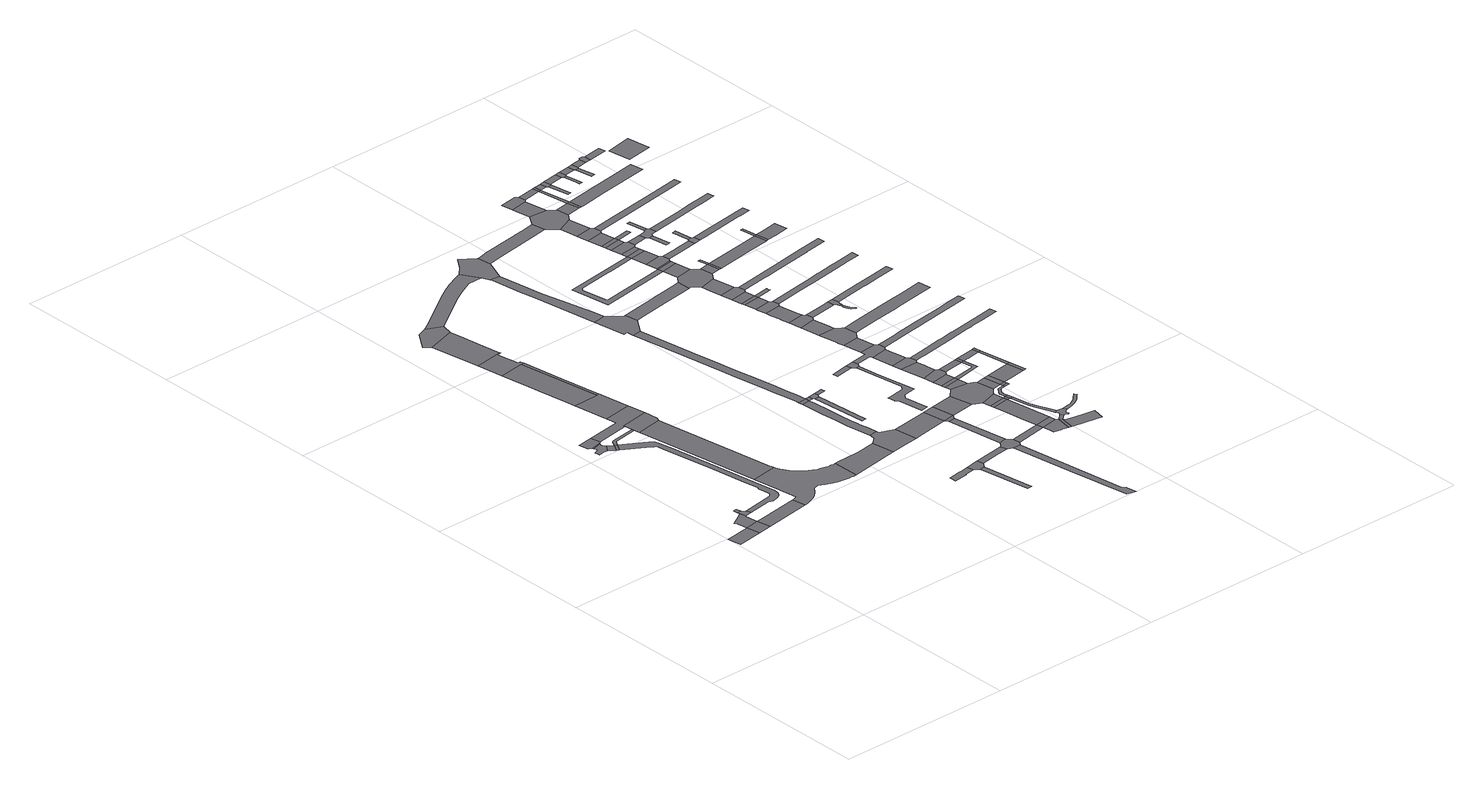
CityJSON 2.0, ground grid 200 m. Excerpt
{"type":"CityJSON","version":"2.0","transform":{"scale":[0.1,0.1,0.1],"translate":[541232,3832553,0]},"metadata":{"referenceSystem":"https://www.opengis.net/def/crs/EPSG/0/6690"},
"CityObjects":{
"road1":{"type":"Road","attributes":{"RoadStructureAttribute.sectionType":"1"},"geometry":[{"type":"MultiSurface","lod":"1","boundaries":[[[0,1,2,3]]]}]},
"road2":{"type":"Road","geometry":[{"type":"MultiSurface","lod":"1","boundaries":[[[4,0,3,5]]]}]},
"road3":{"type":"Road","attributes":{"RoadStructureAttribute.sectionType":"1"},"geometry":[{"type":"MultiSurface","lod":"1","boundaries":[[[6,7,8,9,10,11,0,4,12,13,14]]]}]},
"road4":{"type":"Road","geometry":[{"type":"MultiSurface","lod":"1","boundaries":[[[15,16,17,18]]]}]},
"road5":{"type":"Road","geometry":[{"type":"MultiSurface","lod":"1","boundaries":[[[19,20,21,18,17,6,14,22,23]]]}]},
"road6":{"type":"Road","attributes":{"RoadStructureAttribute.sectionType":"1"},"geometry":[{"type":"MultiSurface","lod":"1","boundaries":[[[24,25,4,5,26]]]}]},
"road7":{"type":"Road","geometry":[{"type":"MultiSurface","lod":"1","boundaries":[[[27,28,29,30,31,32,33,34,35,36,37,38,39,40,41,42]]]}]},
"road8":{"type":"Road","attributes":{"RoadStructureAttribute.sectionType":"1"},"geometry":[{"type":"MultiSurface","lod":"1","boundaries":[[[43,44,33,32]]]}]},
"road9":{"type":"Road","geometry":[{"type":"MultiSurface","lod":"1","boundaries":[[[45,46,47,48,44,43,49]]]}]},
"road10":{"type":"Road","attributes":{"RoadStructureAttribute.sectionType":"1"},"geometry":[{"type":"MultiSurface","lod":"1","boundaries":[[[42,41,50,51]]]}]},
"road11":{"type":"Road","geometry":[{"type":"MultiSurface","lod":"1","boundaries":[[[51,50,52,53]]]}]},
"road12":{"type":"Road","attributes":{"RoadStructureAttribute.sectionType":"1"},"geometry":[{"type":"MultiSurface","lod":"1","boundaries":[[[54,55,56,57,58,59,60,61,62,63,64,65,66,67,68,69,70,71,72,53,52,73,74,75,76,77,78,79,80,81,82,83,84,85,86,87,23,22]]]}]},
"road13":{"type":"Road","attributes":{"RoadStructureAttribute.sectionType":"1"},"geometry":[{"type":"MultiSurface","lod":"1","boundaries":[[[88,89,90,91,51,53,92,93,94,95]]]}]},
"road14":{"type":"Road","attributes":{"RoadStructureAttribute.sectionType":"1"},"geometry":[{"type":"MultiSurface","lod":"1","boundaries":[[[96,97,98,45,49,99,100,101]]]}]},
"road15":{"type":"Road","attributes":{"function":"3","RoadStructureAttribute.sectionType":"1"},"geometry":[{"type":"MultiSurface","lod":"1","boundaries":[[[102,103,104,105,106,107,108,109,110]]]}]},
"road16":{"type":"Road","geometry":[{"type":"MultiSurface","lod":"1","boundaries":[[[111,112,113,114,115,116,117,118,119,120,121,122,123,124,125,126,127,128,129,130,131,132,133,134,110,109,135,136,137,138,24,26,139,140,141,142,143,144,145,146,147,148,149,150,151,152,153,154,155,156,157]]]}]},
"road17":{"type":"Road","geometry":[{"type":"MultiSurface","lod":"1","boundaries":[[[158,101,100,99,88,95,108,107]]]}]},
"road18":{"type":"Road","geometry":[{"type":"MultiSurface","lod":"1","boundaries":[[[159,160,161,162,163,164,165,97,96]]]}]},
"road19":{"type":"Road","geometry":[{"type":"MultiSurface","lod":"1","boundaries":[[[166,167,168,169,170,171,172,173,165,164]]]}]},
"road20":{"type":"Road","geometry":[{"type":"MultiSurface","lod":"1","boundaries":[[[174,175,176,177,178,179,168,167,180,181]]]}]},
"road21":{"type":"Road","geometry":[{"type":"MultiSurface","lod":"1","boundaries":[[[182,181,180,183,162,161]]]}]},
"road22":{"type":"Road","geometry":[{"type":"MultiSurface","lod":"1","boundaries":[[[184,185,186,187,179,178]]]}]},
"road23":{"type":"Road","geometry":[{"type":"MultiSurface","lod":"1","boundaries":[[[188,189,190,187,186,191]]]}]},
"road24":{"type":"Road","attributes":{"function":"3","RoadStructureAttribute.sectionType":"1"},"geometry":[{"type":"MultiSurface","lod":"1","boundaries":[[[192,193,194,195,157,156,196,197]]]}]},
"road25":{"type":"Road","attributes":{"RoadStructureAttribute.sectionType":"1"},"geometry":[{"type":"MultiSurface","lod":"1","boundaries":[[[198,199,200,201,202,203,204,205]]]}]},
"road26":{"type":"Road","attributes":{"RoadStructureAttribute.sectionType":"1"},"geometry":[{"type":"MultiSurface","lod":"1","boundaries":[[[206,207,208,209]]]}]},
"road27":{"type":"Road","geometry":[{"type":"MultiSurface","lod":"1","boundaries":[[[210,198,205,209,208,211,212]]]}]},
"road28":{"type":"Road","geometry":[{"type":"MultiSurface","lod":"1","boundaries":[[[213,214,215,216,217,218,192,197,219,220,221]]]}]},
"road29":{"type":"Road","attributes":{"RoadStructureAttribute.sectionType":"1"},"geometry":[{"type":"MultiSurface","lod":"1","boundaries":[[[222,223,224,225,226,227,228,229,230,231,232,233,188,191,234,235,236,237,238,239,240]]]}]},
"road30":{"type":"Road","attributes":{"RoadStructureAttribute.sectionType":"1"},"geometry":[{"type":"MultiSurface","lod":"1","boundaries":[[[241,242,243,244,245,246,247,248,249,250,251,252,253,254,255,216,215]]]}]},
"road31":{"type":"Road","geometry":[{"type":"MultiSurface","lod":"1","boundaries":[[[256,257,250,249]]]}]},
"road32":{"type":"Road","attributes":{"RoadStructureAttribute.sectionType":"1"},"geometry":[{"type":"MultiSurface","lod":"1","boundaries":[[[258,259,260,261,262]]]}]},
"road33":{"type":"Road","attributes":{"RoadStructureAttribute.sectionType":"1"},"geometry":[{"type":"MultiSurface","lod":"1","boundaries":[[[263,210,212,264,265]]]}]},
"road34":{"type":"Road","attributes":{"RoadStructureAttribute.sectionType":"1"},"geometry":[{"type":"MultiSurface","lod":"1","boundaries":[[[266,256,249,267,268]]]}]},
"road35":{"type":"Road","geometry":[{"type":"MultiSurface","lod":"1","boundaries":[[[269,270,266,268,271,262,261,272,273,274,275,276]]]}]},
"road36":{"type":"Road","attributes":{"RoadStructureAttribute.sectionType":"1"},"geometry":[{"type":"MultiSurface","lod":"1","boundaries":[[[277,278,279,280,281,282,283,284,285,286,287,288,289,290,291,292,293,294,295,296,297,298,299,300,301,302,303,257,256]]]}]},
"road37":{"type":"Road","attributes":{"function":"3","RoadStructureAttribute.sectionType":"1"},"geometry":[{"type":"MultiSurface","lod":"1","boundaries":[[[304,305,221,220,306,307,308]]]}]},
"road38":{"type":"Road","geometry":[{"type":"MultiSurface","lod":"1","boundaries":[[[309,310,311,312,269,276]]]}]},
"road39":{"type":"Road","attributes":{"RoadStructureAttribute.sectionType":"1"},"geometry":[{"type":"MultiSurface","lod":"1","boundaries":[[[313,314,315,316,317,318,319,320]]]}]},
"road40":{"type":"Road","geometry":[{"type":"MultiSurface","lod":"1","boundaries":[[[321,322,323,263,265,313,320,324,325]]]}]},
"road41":{"type":"Road","geometry":[{"type":"MultiSurface","lod":"1","boundaries":[[[326,327,328,329,330,331,293,292,332,333]]]}]},
"road42":{"type":"Road","attributes":{"RoadStructureAttribute.sectionType":"1"},"geometry":[{"type":"MultiSurface","lod":"1","boundaries":[[[334,335,322,321]]]}]},
"road43":{"type":"Road","attributes":{"RoadStructureAttribute.sectionType":"1"},"geometry":[{"type":"MultiSurface","lod":"1","boundaries":[[[336,337,338,339,328,327,340,341,342,343,344,345]]]}]},
"road44":{"type":"Road","attributes":{"RoadStructureAttribute.sectionType":"1"},"geometry":[{"type":"MultiSurface","lod":"1","boundaries":[[[346,347,348,349,350,351,335,334]]]}]},
"road45":{"type":"Road","attributes":{"function":"3","RoadStructureAttribute.sectionType":"1"},"geometry":[{"type":"MultiSurface","lod":"1","boundaries":[[[352,304,308,349,353]]]}]},
"road46":{"type":"Road","geometry":[{"type":"MultiSurface","lod":"1","boundaries":[[[354,355,222,240,336,345,356,357]]]}]},
"road47":{"type":"Road","attributes":{"RoadStructureAttribute.sectionType":"1"},"geometry":[{"type":"MultiSurface","lod":"1","boundaries":[[[358,359,360,361,325,324,362]]]}]},
"road48":{"type":"Road","attributes":{"RoadStructureAttribute.sectionType":"1"},"geometry":[{"type":"MultiSurface","lod":"1","boundaries":[[[363,364,365,366,367,368,369,370,371,372,373,374,375,376,377]]]}]},
"road49":{"type":"Road","attributes":{"function":"3","RoadStructureAttribute.sectionType":"1"},"geometry":[{"type":"MultiSurface","lod":"1","boundaries":[[[378,352,353,379]]]}]},
"road50":{"type":"Road","geometry":[{"type":"MultiSurface","lod":"1","boundaries":[[[380,381,382,383]]]}]},
"road51":{"type":"Road","geometry":[{"type":"MultiSurface","lod":"1","boundaries":[[[384,380,383,377,376,385]]]}]},
"road52":{"type":"Road","geometry":[{"type":"MultiSurface","lod":"1","boundaries":[[[386,362,387,388,389,390,391,392]]]}]},
"road53":{"type":"Road","geometry":[{"type":"MultiSurface","lod":"1","boundaries":[[[393,394,358,362,386]]]}]},
"road54":{"type":"Road","attributes":{"RoadStructureAttribute.sectionType":"1"},"geometry":[{"type":"MultiSurface","lod":"1","boundaries":[[[395,396,397,398,399,333,332,400,401,402,403,404,405,406,407]]]}]},
"road55":{"type":"Road","attributes":{"RoadStructureAttribute.sectionType":"1"},"geometry":[{"type":"MultiSurface","lod":"1","boundaries":[[[408,409,410,411,412,358,394]]]}]},
"road56":{"type":"Road","attributes":{"RoadStructureAttribute.sectionType":"1"},"geometry":[{"type":"MultiSurface","lod":"1","boundaries":[[[392,391,413,414]]]}]},
"road57":{"type":"Road","geometry":[{"type":"MultiSurface","lod":"1","boundaries":[[[415,416,410,409]]]}]},
"road58":{"type":"Road","attributes":{"RoadStructureAttribute.sectionType":"1"},"geometry":[{"type":"MultiSurface","lod":"1","boundaries":[[[417,418,419,420,416,415]]]}]},
"road59":{"type":"Road","geometry":[{"type":"MultiSurface","lod":"1","boundaries":[[[421,378,379,418,417,422,423,424,425,426,427,428]]]}]},
"road60":{"type":"Road","attributes":{"RoadStructureAttribute.sectionType":"1"},"geometry":[{"type":"MultiSurface","lod":"1","boundaries":[[[429,430,392,414,431,432]]]}]},
"road61":{"type":"Road","attributes":{"RoadStructureAttribute.sectionType":"1"},"geometry":[{"type":"MultiSurface","lod":"1","boundaries":[[[433,434,435,421,428]]]}]},
"road62":{"type":"Road","geometry":[{"type":"MultiSurface","lod":"1","boundaries":[[[436,437,435,434]]]}]},
"road63":{"type":"Road","geometry":[{"type":"MultiSurface","lod":"1","boundaries":[[[438,439,440,441,442,443,444,445,446,447,448,449,450,451]]]}]},
"road64":{"type":"Road","attributes":{"RoadStructureAttribute.sectionType":"1"},"geometry":[{"type":"MultiSurface","lod":"1","boundaries":[[[452,453,437,436]]]}]},
"road65":{"type":"Road","attributes":{"RoadStructureAttribute.sectionType":"1"},"geometry":[{"type":"MultiSurface","lod":"1","boundaries":[[[454,415,409,455]]]}]},
"road66":{"type":"Road","geometry":[{"type":"MultiSurface","lod":"1","boundaries":[[[456,457,453,452,458,459]]]}]},
"road67":{"type":"Road","attributes":{"RoadStructureAttribute.sectionType":"1"},"geometry":[{"type":"MultiSurface","lod":"1","boundaries":[[[460,457,456,461,462,463,464]]]}]},
"road68":{"type":"Road","geometry":[{"type":"MultiSurface","lod":"1","boundaries":[[[465,466,467,384,385,468,469,470,471,472,473]]]}]},
"road69":{"type":"Road","attributes":{"RoadStructureAttribute.sectionType":"1"},"geometry":[{"type":"MultiSurface","lod":"1","boundaries":[[[474,475,455,476,477,478,479,480,481,482,483]]]}]},
"road70":{"type":"Road","geometry":[{"type":"MultiSurface","lod":"1","boundaries":[[[484,454,455,475]]]}]},
"road71":{"type":"Road","attributes":{"RoadStructureAttribute.sectionType":"1"},"geometry":[{"type":"MultiSurface","lod":"1","boundaries":[[[485,486,487,488,489,490,491,357,356,492,493,494,495]]]}]},
"road72":{"type":"Road","attributes":{"RoadStructureAttribute.sectionType":"1"},"geometry":[{"type":"MultiSurface","lod":"1","boundaries":[[[496,497,498,499,500,414,413,501,502,503,504]]]}]},
"road73":{"type":"Road","geometry":[{"type":"MultiSurface","lod":"1","boundaries":[[[483,482,505,506,429,432,507,508,509,510,511,512,513,514,515,516,517]]]}]},
"road74":{"type":"Road","geometry":[{"type":"MultiSurface","lod":"1","boundaries":[[[518,519,460,464,520,521]]]}]},
"road75":{"type":"Road","attributes":{"RoadStructureAttribute.sectionType":"1"},"geometry":[{"type":"MultiSurface","lod":"1","boundaries":[[[522,523,524,525,471,470,519,518]]]}]},
"road76":{"type":"Road","attributes":{"RoadStructureAttribute.sectionType":"1"},"geometry":[{"type":"MultiSurface","lod":"1","boundaries":[[[526,527,528,529,530,454,484,531,532,533,534]]]}]},
"road77":{"type":"Road","attributes":{"RoadStructureAttribute.sectionType":"1"},"geometry":[{"type":"MultiSurface","lod":"1","boundaries":[[[535,536,537,466,465]]]}]},
"road78":{"type":"Road","attributes":{"function":"3","RoadStructureAttribute.sectionType":"1"},"geometry":[{"type":"MultiSurface","lod":"1","boundaries":[[[538,425,424,539]]]}]},
"road79":{"type":"Road","geometry":[{"type":"MultiSurface","lod":"1","boundaries":[[[540,541,542,543,544,545,546,536,535,547,548,549]]]}]},
"road80":{"type":"Road","attributes":{"RoadStructureAttribute.sectionType":"1"},"geometry":[{"type":"MultiSurface","lod":"1","boundaries":[[[550,551,552,553,554,542,541]]]}]},
"road81":{"type":"Road","geometry":[{"type":"MultiSurface","lod":"1","boundaries":[[[555,526,534,556]]]}]},
"road82":{"type":"Road","attributes":{"RoadStructureAttribute.sectionType":"1"},"geometry":[{"type":"MultiSurface","lod":"1","boundaries":[[[557,539,526,555]]]}]},
"road83":{"type":"Road","geometry":[{"type":"MultiSurface","lod":"1","boundaries":[[[558,559,538,539,557]]]}]},
"road84":{"type":"Road","geometry":[{"type":"MultiSurface","lod":"1","boundaries":[[[560,561,562,552,551,563,564]]]}]},
"road85":{"type":"Road","attributes":{"RoadStructureAttribute.sectionType":"1"},"geometry":[{"type":"MultiSurface","lod":"1","boundaries":[[[565,566,567,568,569,436,434]]]}]},
"road86":{"type":"Road","attributes":{"RoadStructureAttribute.sectionType":"1"},"geometry":[{"type":"MultiSurface","lod":"1","boundaries":[[[570,459,458,571,567]]]}]},
"road87":{"type":"Road","attributes":{"RoadStructureAttribute.sectionType":"1"},"geometry":[{"type":"MultiSurface","lod":"1","boundaries":[[[572,573,574,575,576,577,578,562,561]]]}]},
"road88":{"type":"Road","attributes":{"RoadStructureAttribute.sectionType":"1"},"geometry":[{"type":"MultiSurface","lod":"1","boundaries":[[[579,580,581,582,583,584,585,586,587,588,589,590,591,592,593,594,517,516]]]}]},
"road89":{"type":"Road","geometry":[{"type":"MultiSurface","lod":"1","boundaries":[[[595,596,597,598,575,574,599,600]]]}]},
"road90":{"type":"Road","attributes":{"RoadStructureAttribute.sectionType":"1"},"geometry":[{"type":"MultiSurface","lod":"1","boundaries":[[[601,602,603,604,596,595]]]}]},
"road91":{"type":"Road","geometry":[{"type":"MultiSurface","lod":"1","boundaries":[[[605,606,604,603]]]}]},
"road92":{"type":"Road","attributes":{"RoadStructureAttribute.sectionType":"1"},"geometry":[{"type":"MultiSurface","lod":"1","boundaries":[[[607,608,609,606,605]]]}]},
"road93":{"type":"Road","geometry":[{"type":"MultiSurface","lod":"1","boundaries":[[[610,611,612,609,608,613,614,615]]]}]},
"road94":{"type":"Road","attributes":{"RoadStructureAttribute.sectionType":"1"},"geometry":[{"type":"MultiSurface","lod":"1","boundaries":[[[616,617,618,619,612,611]]]}]},
"road95":{"type":"Road","geometry":[{"type":"MultiSurface","lod":"1","boundaries":[[[620,570,567,566]]]}]},
"road96":{"type":"Road","geometry":[{"type":"MultiSurface","lod":"1","boundaries":[[[621,622,623,395,407,624,625,617,616,626,627]]]}]},
"road97":{"type":"Road","attributes":{"function":"3","RoadStructureAttribute.sectionType":"1"},"geometry":[{"type":"MultiSurface","lod":"1","boundaries":[[[628,629,558,557,630,631]]]}]},
"road98":{"type":"Road","attributes":{"RoadStructureAttribute.sectionType":"1"},"geometry":[{"type":"MultiSurface","lod":"1","boundaries":[[[632,441,623,622]]]}]},
"road99":{"type":"Road","geometry":[{"type":"MultiSurface","lod":"1","boundaries":[[[633,442,441,632]]]}]},
"road100":{"type":"Road","attributes":{"RoadStructureAttribute.sectionType":"1"},"geometry":[{"type":"MultiSurface","lod":"1","boundaries":[[[634,635,442,633]]]}]},
"road101":{"type":"Road","geometry":[{"type":"MultiSurface","lod":"1","boundaries":[[[636,637,638,639,635,634,640,641,642]]]}]},
"road102":{"type":"Road","attributes":{"RoadStructureAttribute.sectionType":"1"},"geometry":[{"type":"MultiSurface","lod":"1","boundaries":[[[643,451,639,638,637,636]]]}]},
"road103":{"type":"Road","geometry":[{"type":"MultiSurface","lod":"1","boundaries":[[[644,645,646,605,603]]]}]},
"road104":{"type":"Road","attributes":{"RoadStructureAttribute.sectionType":"1"},"geometry":[{"type":"MultiSurface","lod":"1","boundaries":[[[647,648,620,566,649,650,651,652]]]}]},
"road105":{"type":"Road","attributes":{"RoadStructureAttribute.sectionType":"1"},"geometry":[{"type":"MultiSurface","lod":"1","boundaries":[[[653,654,655,564,563,656,657,658]]]}]},
"road106":{"type":"Road","geometry":[{"type":"MultiSurface","lod":"1","boundaries":[[[659,438,451,643]]]}]},
"road107":{"type":"Road","attributes":{"RoadStructureAttribute.sectionType":"1"},"geometry":[{"type":"MultiSurface","lod":"1","boundaries":[[[660,661,438,659]]]}]},
"road108":{"type":"Road","geometry":[{"type":"MultiSurface","lod":"1","boundaries":[[[662,663,661,660,664,665]]]}]},
"road109":{"type":"Road","attributes":{"RoadStructureAttribute.sectionType":"1"},"geometry":[{"type":"MultiSurface","lod":"1","boundaries":[[[666,667,663,662]]]}]},
"road110":{"type":"Road","geometry":[{"type":"MultiSurface","lod":"1","boundaries":[[[668,669,667,666]]]}]},
"road111":{"type":"Road","geometry":[{"type":"MultiSurface","lod":"1","boundaries":[[[670,628,631,671]]]}]},
"road112":{"type":"Road","attributes":{"RoadStructureAttribute.sectionType":"1"},"geometry":[{"type":"MultiSurface","lod":"1","boundaries":[[[672,673,674,669,668]]]}]},
"road113":{"type":"Road","geometry":[{"type":"MultiSurface","lod":"1","boundaries":[[[675,676,677,674,673,678,679]]]}]},
"road114":{"type":"Road","attributes":{"RoadStructureAttribute.sectionType":"1"},"geometry":[{"type":"MultiSurface","lod":"1","boundaries":[[[680,681,652,628,670]]]}]},
"road115":{"type":"Road","attributes":{"RoadStructureAttribute.sectionType":"1"},"geometry":[{"type":"MultiSurface","lod":"1","boundaries":[[[682,683,676,675]]]}]},
"road116":{"type":"Road","attributes":{"RoadStructureAttribute.sectionType":"1"},"geometry":[{"type":"MultiSurface","lod":"1","boundaries":[[[684,627,626,685,686]]]}]},
"road117":{"type":"Road","geometry":[{"type":"MultiSurface","lod":"1","boundaries":[[[687,647,652,681]]]}]},
"road118":{"type":"Road","geometry":[{"type":"MultiSurface","lod":"1","boundaries":[[[688,485,495,683,682,689,690,691]]]}]},
"road119":{"type":"Road","geometry":[{"type":"MultiSurface","lod":"1","boundaries":[[[692,684,686,693]]]}]},
"road120":{"type":"Road","geometry":[{"type":"MultiSurface","lod":"1","boundaries":[[[694,653,658,695,696,697,698,699,700,701]]]}]},
"road121":{"type":"Road","attributes":{"RoadStructureAttribute.sectionType":"1"},"geometry":[{"type":"MultiSurface","lod":"1","boundaries":[[[702,703,704,688,691]]]}]},
"road122":{"type":"Road","geometry":[{"type":"MultiSurface","lod":"1","boundaries":[[[705,706,707,708,709,710,711,712,713,714,715,716,717,698,697]]]}]},
"road123":{"type":"Road","geometry":[{"type":"MultiSurface","lod":"1","boundaries":[[[718,719,684,692]]]}]},
"road124":{"type":"Road","geometry":[{"type":"MultiSurface","lod":"1","boundaries":[[[720,721,703,702,722,723]]]}]},
"road125":{"type":"Road","attributes":{"RoadStructureAttribute.sectionType":"1"},"geometry":[{"type":"MultiSurface","lod":"1","boundaries":[[[724,665,664,725]]]}]},
"road126":{"type":"Road","attributes":{"RoadStructureAttribute.sectionType":"1"},"geometry":[{"type":"MultiSurface","lod":"1","boundaries":[[[726,727,728,729,668,666]]]}]},
"road127":{"type":"Road","attributes":{"RoadStructureAttribute.sectionType":"1"},"geometry":[{"type":"MultiSurface","lod":"1","boundaries":[[[730,731,732,733,734,735,736,737,738,521,520,739,740,741,742,743,744,745,746,747,748]]]}]},
"road128":{"type":"Road","attributes":{"RoadStructureAttribute.sectionType":"1"},"geometry":[{"type":"MultiSurface","lod":"1","boundaries":[[[749,750,751,642,641,752,753]]]}]},
"road129":{"type":"Road","attributes":{"RoadStructureAttribute.sectionType":"1"},"geometry":[{"type":"MultiSurface","lod":"1","boundaries":[[[754,755,756,757,758,759,760,761,473,472,762,763,764,765,766,767,768,769]]]}]},
"road130":{"type":"Road","attributes":{"RoadStructureAttribute.sectionType":"1"},"geometry":[{"type":"MultiSurface","lod":"1","boundaries":[[[770,771,772,773,774]]]}]},
"road131":{"type":"Road","attributes":{"RoadStructureAttribute.sectionType":"1"},"geometry":[{"type":"MultiSurface","lod":"1","boundaries":[[[775,776,777,778,779,549,548,780,781,782,783,784,785]]]}]},
"road132":{"type":"Road","geometry":[{"type":"MultiSurface","lod":"1","boundaries":[[[786,787,724,725,774,773,788,789,790,791]]]}]},
"road133":{"type":"Road","attributes":{"RoadStructureAttribute.sectionType":"1"},"geometry":[{"type":"MultiSurface","lod":"1","boundaries":[[[792,793,690,689,794]]]}]},
"road134":{"type":"Road","attributes":{"RoadStructureAttribute.sectionType":"1"},"geometry":[{"type":"MultiSurface","lod":"1","boundaries":[[[795,723,722,796]]]}]},
"road135":{"type":"Road","geometry":[{"type":"MultiSurface","lod":"1","boundaries":[[[797,798,786,791]]]}]},
"road136":{"type":"Road","geometry":[{"type":"MultiSurface","lod":"1","boundaries":[[[799,792,794,800]]]}]},
"road137":{"type":"Road","attributes":{"RoadStructureAttribute.sectionType":"1"},"geometry":[{"type":"MultiSurface","lod":"1","boundaries":[[[801,802,803,804,805,806,807,808,809,600,599,810,811,812,813,814]]]}]},
"road138":{"type":"Road","geometry":[{"type":"MultiSurface","lod":"1","boundaries":[[[815,816,749,753,817,818]]]}]},
"road139":{"type":"Road","attributes":{"RoadStructureAttribute.sectionType":"1"},"geometry":[{"type":"MultiSurface","lod":"1","boundaries":[[[819,796,792,799]]]}]},
"road140":{"type":"Road","geometry":[{"type":"MultiSurface","lod":"1","boundaries":[[[820,821,816,815]]]}]},
"road141":{"type":"Road","attributes":{"RoadStructureAttribute.sectionType":"1"},"geometry":[{"type":"MultiSurface","lod":"1","boundaries":[[[822,823,692,693,824,825]]]}]},
"road142":{"type":"Road","attributes":{"RoadStructureAttribute.sectionType":"1"},"geometry":[{"type":"MultiSurface","lod":"1","boundaries":[[[826,827,828,829,615,614,830,831,832,833,834,835,836,837,838,839,840,841]]]}]},
"road143":{"type":"Road","geometry":[{"type":"MultiSurface","lod":"1","boundaries":[[[842,795,796,819]]]}]},
"road144":{"type":"Road","attributes":{"RoadStructureAttribute.sectionType":"1"},"geometry":[{"type":"MultiSurface","lod":"1","boundaries":[[[843,842,819,844,845]]]}]},
"road145":{"type":"Road","attributes":{"RoadStructureAttribute.sectionType":"1"},"geometry":[{"type":"MultiSurface","lod":"1","boundaries":[[[846,847,848,849,850,694,701,851,852,853,854,855]]]}]},
"road146":{"type":"Road","attributes":{"RoadStructureAttribute.sectionType":"1"},"geometry":[{"type":"MultiSurface","lod":"1","boundaries":[[[856,857,858,859,860]]]}]},
"road147":{"type":"Road","geometry":[{"type":"MultiSurface","lod":"1","boundaries":[[[861,843,845,862,860,859,863]]]}]},
"road148":{"type":"Road","attributes":{"RoadStructureAttribute.sectionType":"1"},"geometry":[{"type":"MultiSurface","lod":"1","boundaries":[[[864,861,863,865]]]}]},
"road149":{"type":"Road","attributes":{"RoadStructureAttribute.sectionType":"1"},"geometry":[{"type":"MultiSurface","lod":"1","boundaries":[[[866,867,868,869,679,678,870,871,872]]]}]},
"road150":{"type":"Road","geometry":[{"type":"MultiSurface","lod":"1","boundaries":[[[873,822,825,874]]]}]},
"road151":{"type":"Road","geometry":[{"type":"MultiSurface","lod":"1","boundaries":[[[875,876,877,878,879,880,881]]]}]},
"road152":{"type":"Road","attributes":{"RoadStructureAttribute.sectionType":"1"},"geometry":[{"type":"MultiSurface","lod":"1","boundaries":[[[882,883,884,885,790,789,886,887,888,889,890]]]}]},
"road153":{"type":"Road","geometry":[{"type":"MultiSurface","lod":"1","boundaries":[[[891,892,893,822,873]]]}]},
"road154":{"type":"Road","geometry":[{"type":"MultiSurface","lod":"1","boundaries":[[[894,864,865,895,881,880,896,897]]]}]},
"road155":{"type":"Road","attributes":{"RoadStructureAttribute.sectionType":"1"},"geometry":[{"type":"MultiSurface","lod":"1","boundaries":[[[898,899,900,901,902,818,817,903,904,905,906]]]}]},
"road156":{"type":"Road","attributes":{"RoadStructureAttribute.sectionType":"1"},"geometry":[{"type":"MultiSurface","lod":"1","boundaries":[[[907,908,799,800,909,910,911,912]]]}]},
"road157":{"type":"Road","attributes":{"RoadStructureAttribute.sectionType":"1"},"geometry":[{"type":"MultiSurface","lod":"1","boundaries":[[[913,894,897,914]]]}]},
"road158":{"type":"Road","attributes":{"RoadStructureAttribute.sectionType":"1"},"geometry":[{"type":"MultiSurface","lod":"1","boundaries":[[[915,916,917,873,874,918,919]]]}]},
"road159":{"type":"Road","geometry":[{"type":"MultiSurface","lod":"1","boundaries":[[[920,921,922,923,924]]]}]},
"road160":{"type":"Road","geometry":[{"type":"MultiSurface","lod":"1","boundaries":[[[925,913,914,926,924,923,927]]]}]},
"road161":{"type":"Road","attributes":{"RoadStructureAttribute.sectionType":"1"},"geometry":[{"type":"MultiSurface","lod":"1","boundaries":[[[928,929,925,927,930,931,932]]]}]},
"road162":{"type":"Road","geometry":[{"type":"MultiSurface","lod":"1","boundaries":[[[933,934,928,932,935,936]]]}]},
"road163":{"type":"Road","attributes":{"RoadStructureAttribute.sectionType":"1"},"geometry":[{"type":"MultiSurface","lod":"1","boundaries":[[[937,938,936,935,939]]]}]},
"road164":{"type":"Road","attributes":{"RoadStructureAttribute.sectionType":"1"},"geometry":[{"type":"MultiSurface","lod":"1","boundaries":[[[940,941,942,943]]]}]}
},
"vertices":[
[301,2030,0],[10,1985,0],[34,1828,0],[325,1872,0],
[457,2054,0],[481,1896,0],
[434,2273,0],[418,2271,0],[261,2177,0],[272,2172,0],[278,2161,0],[283,2152,0],[436,2201,0],[437,2206,0],[444,2212,0],
[463,2370,0],[421,2363,0],[429,2309,0],[471,2316,0],
[498,2284,0],[486,2292,0],[476,2304,0],[531,2226,0],[513,2284,0],
[997,2138,0],[583,2074,0],[1021,1979,0],
[331,4153,0],[327,4159,0],[322,4170,0],[319,4186,0],[318,4201,0],[322,4213,0],[219,4179,0],[225,4155,0],[220,4140,0],[214,4131,0],[203,4124,0],[170,4116,0],[179,4056,0],[249,4066,0],[283,4062,0],[344,4141,0],
[332,4227,0],[213,4194,0],
[332,4355,0],[155,4328,0],[172,4215,0],[202,4203,0],[349,4241,0],
[358,4016,0],[410,4101,0],
[384,4001,0],[435,4085,0],
[791,2268,0],[843,2253,0],[874,2253,0],[908,2264,0],[943,2285,0],[968,2311,0],[982,2341,0],[989,2369,0],[989,2394,0],[964,2559,0],[881,3106,0],[789,3698,0],[775,3784,0],[763,3846,0],[757,3867,0],[750,3881,0],[743,3892,0],[734,3903,0],[707,3920,0],[661,3832,0],[683,3818,0],[697,3807,0],[708,3790,0],[712,3775,0],[719,3730,0],[817,3096,0],[881,2673,0],[901,2545,0],[891,2520,0],[907,2399,0],[907,2381,0],[900,2363,0],[885,2347,0],[870,2341,0],
[749,4215,0],[484,4176,0],[463,4171,0],[446,4160,0],[468,4139,0],[475,4143,0],[490,4147,0],[753,4185,0],
[1028,4584,0],[700,4534,0],[718,4413,0],[736,4300,0],[732,4326,0],[1059,4375,0],
[1280,2745,0],[1276,2758,0],[1271,2782,0],[1265,2814,0],[1065,4127,0],[1059,4168,0],[763,4122,0],[985,2689,0],[1283,2734,0],
[1761,2386,0],[1733,2386,0],[1697,2389,0],[1672,2393,0],[1629,2402,0],[1608,2408,0],[1578,2418,0],[1555,2427,0],[1531,2439,0],[1513,2448,0],[1499,2456,0],[1465,2478,0],[1445,2494,0],[1421,2514,0],[1411,2522,0],[1387,2548,0],[1354,2589,0],[1346,2600,0],[1337,2614,0],[1327,2631,0],[1320,2642,0],[1312,2657,0],[1304,2675,0],[1295,2697,0],[987,2673,0],[1033,2366,0],[1061,2154,0],[1020,2141,0],[1060,1985,0],[1141,2014,0],[1174,2032,0],[1209,2056,0],[1242,2087,0],[1268,2115,0],[1301,2158,0],[1370,2183,0],[1437,2147,0],[1489,2128,0],[1514,2119,0],[1561,2105,0],[1579,2100,0],[1698,2081,0],[1722,2080,0],[1744,2079,0],[1765,2080,0],[1788,2084,0],[1785,2387,0],
[1082,4222,0],
[975,4930,0],[977,4930,0],[973,4950,0],[941,4945,0],[943,4935,0],[938,4934,0],[640,4927,0],
[819,5717,0],[793,5885,0],[501,5840,0],[522,5702,0],[528,5663,0],[552,5506,0],[570,5388,0],[622,5047,0],
[821,5931,0],[786,5926,0],[746,6181,0],[789,6186,0],[787,6196,0],[454,6145,0],[796,5882,0],[827,5887,0],
[900,5425,0],[868,5420,0],
[755,6408,0],[707,6724,0],[693,6816,0],[366,6717,0],
[547,7031,0],[434,6982,0],[298,6779,0],[726,6951,0],
[2317,2428,0],[2103,2395,0],[1918,2391,0],[1846,2389,0],[1912,2102,0],[2356,2169,0],
[2692,1462,0],[2598,1447,0],[2578,1445,0],[2430,1416,0],[2429,1338,0],[2591,1360,0],[2594,1370,0],[2704,1386,0],
[2857,755,0],[2917,763,0],[2819,1355,0],[2764,1344,0],
[2849,1486,0],[2844,1390,0],[2861,1410,0],
[2510,2550,0],[2508,2555,0],[2504,2582,0],[2406,2566,0],[2405,2548,0],[2397,2495,0],[2509,2192,0],[2703,2221,0],[2664,2482,0],
[1517,7602,0],[1447,7574,0],[1306,7509,0],[1214,7460,0],[1130,7410,0],[1054,7363,0],[943,7289,0],[834,7214,0],[667,7103,0],[619,7072,0],[592,7055,0],[573,7045,0],[920,7079,0],[1166,7245,0],[1218,7275,0],[1301,7323,0],[1452,7399,0],[1458,7399,0],[1628,7404,0],
[2488,2679,0],[2470,2796,0],[2467,2818,0],[2463,2849,0],[2457,2916,0],[2446,3038,0],[2434,3202,0],[2420,3387,0],[2415,3464,0],[2316,3456,0],[2320,3415,0],[2337,3195,0],[2352,3002,0],[2365,2842,0],[2373,2792,0],
[2412,3519,0],[2312,3505,0],
[2533,2823,0],[2589,2832,0],[2546,3357,0],[2538,3456,0],[2485,3455,0],
[3202,1541,0],[3068,1447,0],[3230,1469,0],
[2460,3525,0],[2457,3471,0],[2467,3471,0],
[2552,3538,0],[2516,3533,0],[2476,3468,0],[2538,3459,0],[2540,3472,0],[2542,3476,0],[2550,3487,0],[2559,3493,0],
[2412,3524,0],[2410,3550,0],[2407,3574,0],[2396,3644,0],[2380,3743,0],[2367,3835,0],[2351,3934,0],[2333,4056,0],[2313,4183,0],[2293,4311,0],[2269,4467,0],[2235,4660,0],[2192,4942,0],[2093,5583,0],[2091,5582,0],[2090,5587,0],[1990,5572,0],[2053,5166,0],[2080,4999,0],[2089,4941,0],[2165,4463,0],[2189,4301,0],[2245,3942,0],[2265,3807,0],[2281,3710,0],[2302,3585,0],[2310,3538,0],
[3095,2545,0],[3076,2542,0],[2812,2238,0],[3034,2271,0],[3134,2286,0],
[2572,3498,0],[2579,3499,0],[2657,3511,0],[2651,3554,0],
[3290,1439,0],[3395,741,0],[3507,24,0],[3612,6,0],[3591,130,0],[3558,157,0],[3451,896,0],[3375,1438,0],
[3344,1625,0],[3256,1601,0],[3222,1549,0],[3405,1483,0],[3394,1568,0],
[2182,5912,0],[2022,6039,0],[1877,6017,0],[1887,5951,0],[1935,5647,0],[1978,5653,0],[2216,5765,0],[2193,5914,0],
[3242,2256,0],[3165,2245,0],
[1674,7320,0],[1681,7292,0],[1733,6937,0],[1762,6755,0],[1998,6179,0],[1981,6263,0],[1914,6555,0],[1866,6772,0],[1837,6953,0],[1785,7307,0],
[3242,2261,0],[3247,2274,0],[3270,2306,0],[3189,2294,0],[3134,2285,0],[3162,2263,0],
[3231,2566,0],[3270,2307,0],
[1704,7832,0],[1609,7694,0],[1878,7546,0],[1859,7707,0],
[3758,1622,0],[3719,1616,0],[3679,1611,0],[3679,1613,0],[3770,1541,0],
[3272,3064,0],[3240,3018,0],[3028,2986,0],[3024,2989,0],[3037,2901,0],[3031,2900,0],[3071,2860,0],[3109,2589,0],[3190,2600,0],[3150,2874,0],[3188,2928,0],[3331,2948,0],[3263,3387,0],[3225,3635,0],[3189,3630,0],
[3502,2606,0],[3551,2350,0],
[3136,3727,0],[2935,3695,0],[2943,3634,0],[3146,3665,0],
[3238,3743,0],[3248,3681,0],
[3967,1578,0],[3783,1459,0],[3789,1409,0],[3886,1391,0],[3891,1390,0],[3956,1377,0],[3990,1556,0],
[3960,1625,0],[3955,1653,0],
[3007,6041,0],[2977,6037,0],[2975,6037,0],[2610,5979,0],[2591,5976,0],[2323,5781,0],[2484,5805,0],[2682,5836,0],[2909,5870,0],[2922,5872,0],[2981,5881,0],[2987,5883,0],[3009,5886,0],
[3916,1912,0],[3874,2186,0],[3676,2156,0],[3693,2045,0],[3734,1779,0],
[3994,1370,0],[4016,1532,0],
[3867,2227,0],[3670,2197,0],
[3847,2355,0],[3655,2291,0],[3656,2290,0],[3657,2282,0],
[3592,2697,0],[3869,2381,0],[3886,2403,0],[3910,2431,0],[3882,2630,0],[3849,2650,0],[3826,2665,0],[3798,2681,0],
[4054,1614,0],[4034,1594,0],[4074,1582,0],[4084,1590,0],
[3794,2709,0],[3780,2802,0],[3582,2768,0],
[3774,2844,0],[3576,2814,0],
[2972,6755,0],[2137,6634,0],[2207,6180,0],[3040,6304,0],[3031,6364,0],[2277,6252,0],[2259,6264,0],[2209,6561,0],[2229,6587,0],[2579,6637,0],[2619,6643,0],[2659,6649,0],[2699,6655,0],[2981,6696,0],
[3758,2953,0],[3559,2923,0],
[3902,2243,0],[3913,2180,0],
[3737,3089,0],[3542,3035,0],[3783,2986,0],[3770,3064,0],
[3498,3320,0],[3727,3153,0],[3722,3193,0],[3715,3234,0],[3703,3319,0],
[3620,3854,0],[3422,3824,0],[3430,3773,0],[3439,3710,0],[3440,3701,0],[3444,3678,0],[3642,3713,0],[3665,3748,0],[3654,3827,0],
[3985,1971,0],[3946,2186,0],[3918,2160,0],[3929,2098,0],[3958,1956,0],[3973,1901,0],[4004,1814,0],[4027,1754,0],[4056,1684,0],[4093,1700,0],
[3934,2249,0],
[2705,7846,0],[2549,7821,0],[2531,7819,0],[2070,7749,0],[2016,7740,0],[1938,7725,0],[1862,7707,0],[1964,7566,0],[2113,7592,0],[2558,7661,0],[2728,7687,0],
[4282,1464,0],[4266,1466,0],[4142,1490,0],[4040,1509,0],[4021,1527,0],[4013,1367,0],[4264,1320,0],[4337,1306,0],[4363,1449,0],
[4071,1650,0],[4073,1640,0],[4099,1592,0],[4116,1590,0],[4137,1572,0],[4149,1587,0],[4138,1603,0],[4135,1609,0],[4137,1621,0],[4163,1643,0],[4173,1648,0],[4191,1653,0],[4165,1693,0],
[3681,3456,0],[3482,3426,0],[3724,3351,0],[3712,3429,0],
[3675,3497,0],[3671,3527,0],[3661,3592,0],[3656,3625,0],
[4024,2413,0],[3947,2398,0],[3890,2317,0],[3892,2304,0],[3898,2272,0],[3927,2288,0],[3922,2321,0],[3964,2380,0],[4027,2388,0],
[3588,4067,0],[3390,4037,0],[3413,3885,0],
[3987,2647,0],[4018,2449,0],
[3605,4307,0],[3544,4352,0],[3342,4346,0],[3346,4322,0],[3359,4240,0],[3376,4131,0],[3379,4110,0],[3628,4122,0],[3647,4147,0],[3624,4292,0],
[3528,4455,0],[3504,4614,0],[3308,4574,0],[3331,4422,0],[3339,4365,0],
[4090,2423,0],[4089,2397,0],
[4081,2458,0],
[4051,2657,0],[4026,2653,0],
[3512,4729,0],[3482,4757,0],[3285,4727,0],[3527,4651,0],[3514,4729,0],
[4089,2854,0],[4064,3030,0],[4026,3024,0],[4043,2896,0],[4033,2881,0],
[4015,3101,0],[3882,3002,0],
[3473,4813,0],[3450,4955,0],[3436,5039,0],[3239,5015,0],[3249,4953,0],[3267,4845,0],[3269,4828,0],
[4231,1661,0],[4255,1666,0],[4290,1679,0],[4315,1689,0],[4348,1705,0],[4378,1728,0],[4402,1750,0],[4422,1773,0],[4439,1791,0],[4452,1798,0],[4431,1826,0],[4377,1776,0],[4362,1762,0],[4327,1737,0],[4275,1709,0],[4245,1701,0],
[3416,5171,0],[3220,5141,0],[3223,5123,0],[3223,5120,0],[3461,5073,0],[3449,5151,0],
[3409,5219,0],[3398,5287,0],[3396,5304,0],[3200,5274,0],
[3389,5348,0],[3193,5318,0],
[3381,5403,0],[3371,5467,0],[3175,5436,0],
[3384,5580,0],[3350,5605,0],[3153,5574,0],[3395,5498,0],[3396,5499,0],[3386,5579,0],
[3310,5868,0],[3117,5813,0],[3131,5716,0],[3132,5714,0],
[4046,3106,0],
[3294,6132,0],[3266,6152,0],[3068,6121,0],[3030,5890,0],[3113,5835,0],[3369,5947,0],[3347,6095,0],
[4343,2702,0],[4262,2689,0],[4212,2479,0],[4370,2503,0],
[3237,6335,0],
[3228,6394,0],
[3226,6409,0],[3029,6379,0],
[3205,6546,0],[3149,6538,0],[3147,6538,0],[3008,6517,0],[3249,6442,0],[3250,6443,0],[3236,6522,0],
[3177,6727,0],
[3580,5332,0],[3576,5354,0],[3573,5376,0],
[4271,3141,0],[4253,3138,0],[4121,3038,0],[4128,3040,0],[4272,3061,0],[4283,3063,0],
[3839,4778,0],[3772,4768,0],[3697,4757,0],[3596,4661,0],[3784,4689,0],[3851,4699,0],
[3168,6786,0],
[3158,6850,0],[2962,6819,0],
[3138,6983,0],[2941,6953,0],[3186,6878,0],[3173,6958,0],
[3128,7053,0],[2931,7023,0],
[3120,7100,0],[2923,7070,0],
[4378,2707,0],[4408,2509,0],
[3118,7116,0],[3094,7269,0],[2897,7238,0],
[3073,7406,0],[2876,7375,0],[2885,7320,0],[3117,7303,0],[3105,7381,0],
[4368,2772,0],[4318,3068,0],
[3033,7667,0],[2844,7586,0],
[3454,6111,0],[3438,5958,0],[3476,5963,0],
[4306,3146,0],
[2785,7973,0],[3094,7749,0],[3072,7898,0],[2990,7955,0],
[3481,6115,0],[3503,5967,0],
[3909,4789,0],[3871,4686,0],[3880,4672,0],[3886,4655,0],[3912,4659,0],[3912,4678,0],[3917,4692,0],[3921,4709,0],
[2950,8219,0],[2752,8188,0],[2759,8141,0],
[3889,4641,0],[3893,4591,0],[3898,4572,0],[3907,4554,0],[3924,4529,0],[3963,4498,0],[3973,4499,0],[3971,4516,0],[3976,4521,0],[3938,4568,0],[3926,4589,0],[3915,4629,0],[3913,4643,0],
[3464,6230,0],[3437,6226,0],
[2929,8351,0],[2731,8321,0],[2974,8250,0],[2962,8330,0],
[3339,6983,0],[3351,6904,0],
[3316,7085,0],[3317,7086,0],[3312,7109,0],[3306,7133,0],
[4932,3616,0],[4806,3596,0],[4435,3540,0],[4395,3534,0],[4360,3528,0],[4351,3527,0],[4195,3503,0],[4156,3498,0],[3874,3454,0],[3786,3360,0],[3793,3361,0],[3851,3370,0],[4312,3441,0],[4361,3448,0],[4503,3470,0],[4562,3479,0],[4591,3483,0],[4710,3502,0],[4946,3538,0],
[3629,6581,0],[3439,6552,0],[3429,6551,0],[3441,6472,0],[3641,6502,0],
[4873,4009,0],[4720,3986,0],[4566,3962,0],[4356,3931,0],[4193,3907,0],[3933,3869,0],[3915,3866,0],[3763,3843,0],[3889,3782,0],[4106,3814,0],[4173,3824,0],[4199,3828,0],[4280,3840,0],[4357,3852,0],[4632,3894,0],[4885,3932,0],
[3415,6669,0],[3440,6673,0],[3464,6677,0],[3432,6888,0],[3383,6880,0],
[4761,4467,0],[4491,4424,0],[4351,4403,0],[4196,4380,0],[3783,4317,0],[3689,4154,0],[3949,4194,0],[4259,4240,0],[4353,4254,0],[4668,4301,0],[4783,4319,0],
[3442,7025,0],[3424,6996,0],[3447,6918,0],[3513,6928,0],[3501,7008,0],[3478,7024,0],
[3237,7923,0],[3233,7922,0],[3259,7774,0],
[3172,8361,0],[3181,8281,0],
[3448,7242,0],[3408,7234,0],
[3269,7927,0],[3292,7779,0],
[4665,5337,0],[4430,5301,0],[4343,5288,0],[4167,5261,0],[4126,5255,0],[4050,5243,0],[3922,5223,0],[3850,5212,0],[3688,5187,0],[3766,5119,0],[4048,5162,0],[4343,5207,0],[4518,5234,0],[4677,5258,0],
[3687,6609,0],[3645,6603,0],[3721,6515,0],[3709,6593,0],
[3215,8286,0],
[3659,6809,0],[3616,6803,0],
[4175,6219,0],[3978,6190,0],[3941,6033,0],[4197,6071,0],
[4601,5762,0],[4338,5722,0],[4089,5683,0],[4002,5670,0],[3666,5540,0],[3672,5540,0],[3707,5546,0],[3764,5554,0],[3797,5559,0],[3934,5580,0],[4114,5607,0],[4288,5633,0],[4327,5639,0],[4339,5641,0],[4342,5641,0],[4612,5682,0],
[3203,8366,0],
[3285,8378,0],[3218,8287,0],[3297,8299,0],
[4735,4912,0],[4499,4877,0],[4495,4876,0],[4347,4854,0],[4132,4822,0],[3946,4713,0],[4293,4764,0],[4348,4773,0],[4518,4799,0],[4748,4834,0],
[3360,8048,0],[3380,8051,0],[3400,8054,0],[3359,8299,0],[3318,8283,0],
[3345,8388,0],[3308,8290,0],[3357,8308,0],
[3522,8415,0],[3534,8335,0],
[4327,7565,0],[4320,7564,0],[3883,7498,0],[3439,7431,0],[3469,7356,0],[4321,7485,0],[4339,7487,0],
[4204,6224,0],[4227,6076,0],
[3576,8161,0],[3582,8125,0],[3602,8128,0],[3621,8131,0],[3616,8162,0],[3587,8325,0],[3550,8318,0],
[4388,7144,0],[4324,7134,0],[4123,7103,0],[3920,7072,0],[3786,6970,0],[4135,7024,0],[4204,7035,0],[4325,7053,0],[4399,7065,0],
[4178,6399,0],[4163,6397,0],[4149,6395,0],
[3583,8424,0],[3548,8319,0],[3587,8328,0],[3595,8344,0],
[4456,6706,0],[4329,6687,0],[4301,6683,0],[4299,6682,0],[3924,6626,0],[3777,6523,0],[4313,6604,0],[4330,6606,0],[4470,6627,0],
[4207,8069,0],[3297,7932,0],[3319,7783,0],[3357,7789,0],[3637,7832,0],[4230,7921,0],
[3709,8443,0],[3722,8363,0],
[4481,6265,0],[4333,6243,0],[4209,6224,0],[4335,6092,0],[4505,6118,0],
[3766,8155,0],[3789,8159,0],[3811,8163,0],[3779,8357,0],[3734,8349,0],
[3773,8453,0],[3727,8357,0],[3785,8373,0],
[3896,8471,0],[3803,8458,0],[3788,8373,0],[3790,8374,0],[3904,8391,0],
[3950,8497,0],[3908,8491,0],[3970,8401,0],[3967,8482,0],
[4183,8516,0],[4068,8497,0],[4195,8435,0],
[4521,8465,0],[4226,8410,0],[4266,8150,0],[4564,8193,0]
]}
